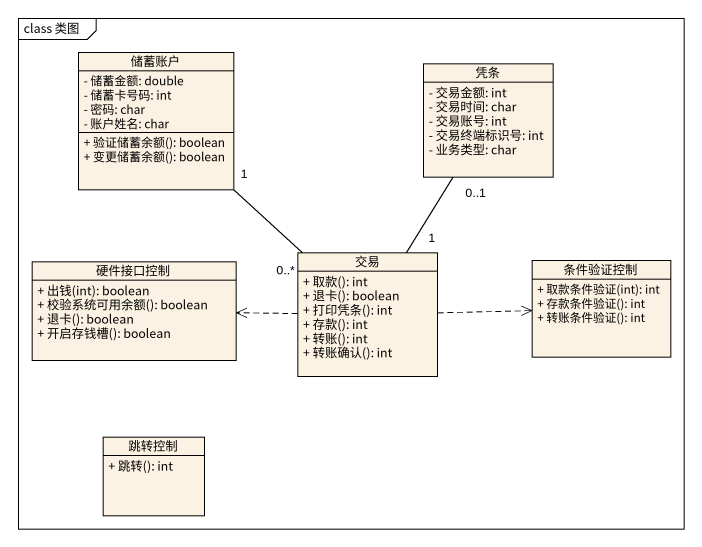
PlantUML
@startuml
mainframe class 类图
hide circle
hide empty members
skinparam classAttributeIconSize 0
class 储蓄账户 {
  - 储蓄金额: double
  - 储蓄卡号码: int
  - 密码: char
  - 账户姓名: char
  + 验证储蓄余额(): boolean
  + 变更储蓄余额(): boolean
}
class 凭条 {
  - 交易金额: int
  - 交易时间: char
  - 交易账号: int
  - 交易终端标识号: int
  - 业务类型: char
}
class 硬件接口控制 {
  + 出钱(int): boolean
  + 校验系统可用余额(): boolean
  + 退卡(): boolean
  + 开启存钱槽(): boolean
}
class 交易 {
  + 取款(): int
  + 退卡(): boolean
  + 打印凭条(): int
  + 存款(): int
  + 转账(): int
  + 转账确认(): int
}
class 条件验证控制 {
  + 取款条件验证(int): int
  + 存款条件验证(): int
  + 转账条件验证(): int
}
class 跳转控制 {
  + 跳转(): int
}
交易 "0..*" -up- "1" 储蓄账户
交易 "1" -up- "0..1" 凭条
交易 .left.> 硬件接口控制
交易 .right.> 条件验证控制
@enduml
